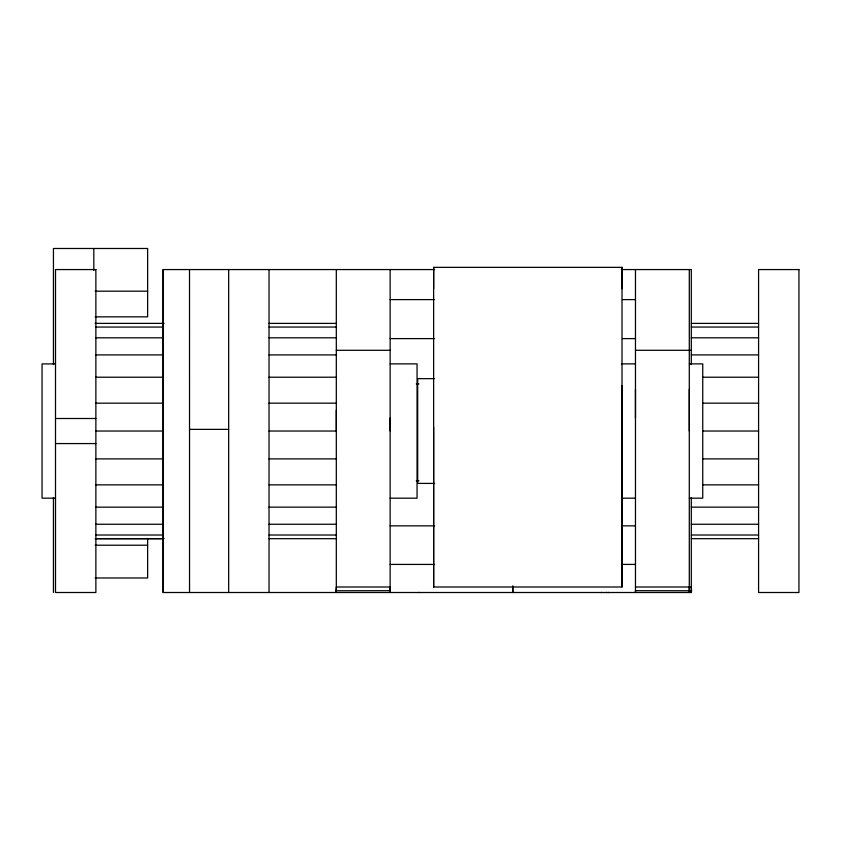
<?xml version="1.0" encoding="UTF-8"?>
<svg xmlns="http://www.w3.org/2000/svg" width="841" height="841" viewBox="0 0 841 841"><rect width="100%" height="100%" fill="white"/><g stroke="black" fill="none" stroke-linecap="round" stroke-linejoin="round"><path stroke-width="1.26" d="M635.47 586.997L691.302 586.997L691.554 590.771L691.302 592.506L163.154 592.506L163.154 269.562L434.587 269.562M189.54 592.506L189.519 269.551M390.14 431.034L390.14 417.945M622.014 385.809L622.014 586.997L433.63 586.997L433.63 427.175M433.63 288.768L433.63 267.354L622.014 267.354L622.014 586.997M622.014 288.768L622.014 267.354M635.47 417.945L635.47 389.236M689.294 389.236L689.294 431.034M512.852 586.135L512.81 592.516L512.768 586.135M336.074 590.771L336.316 586.997L390.14 586.997L390.14 590.676L336.074 590.771L336.316 592.506L336.316 269.562M600.958 592.506L601.851 592.506M605.93 592.506L606.824 592.506M607.938 592.506L608.831 592.506M621.352 269.562L691.302 269.562L691.302 364.574M95.128 291.186L147.627 291.186M390.14 299.606L434.576 299.606M622.403 299.606L635.47 299.606M95.128 316.847L147.627 316.847L147.627 248.484L53.446 248.484L53.446 364.574M95.117 323.386L164.121 323.375M269.036 323.386L336.316 323.386M691.302 323.386L758.582 323.386M95.874 327.054L163.154 327.054M269.036 327.044L336.316 327.044M691.302 327.044L758.582 327.044M95.874 337.809L163.154 337.809M269.036 337.798L336.316 337.798M691.302 337.798L758.582 337.798M390.14 338.608L434.587 338.608M622.403 338.608L635.47 338.608M336.316 350.298L390.14 350.298M635.47 350.298L691.302 350.298M95.874 354.913L163.154 354.913M269.036 354.913L336.316 354.913M691.302 354.913L758.582 354.913M55.506 363.911L42.05 363.911L42.05 498.156L55.506 498.156M390.14 363.88L417.052 363.88L417.052 498.177L390.14 498.177M621.373 363.88L635.47 363.88M689.294 363.88L702.75 363.88L702.75 498.177L689.294 498.177M95.874 377.21L163.154 377.21M269.036 377.21L336.316 377.21M702.95 377.21L758.582 377.21M434.576 378.66L417.683 378.66L417.683 483.407L434.576 483.407M416.284 383.906L418.902 383.906M95.874 403.175L163.154 403.175M269.036 403.165L336.316 403.165M702.95 403.165L758.582 403.165M55.506 418.503L95.874 418.503M189.519 429.373L228.657 429.373M95.874 431.034L163.154 431.034M269.036 431.034L336.316 431.034L336.316 410.135M702.95 431.034L758.582 431.034M55.506 443.564L95.874 443.564M95.874 458.892L163.154 458.892M269.036 458.892L336.316 458.892M702.95 458.892L758.582 458.892M416.284 480.831L418.902 480.842M95.874 484.858L163.154 484.858M269.036 484.858L336.316 484.858M702.95 484.858L758.582 484.858M621.373 498.177L635.47 498.177M95.874 507.155L163.154 507.155M269.036 507.144L336.316 507.144M691.302 507.144L758.582 507.144M95.874 524.258L163.154 524.258M269.036 524.258L336.316 524.258M691.302 524.258L758.582 524.258M390.14 525.856L434.576 525.867M622.403 525.856L635.47 525.856M95.874 535.013L163.154 535.013M269.036 535.013L336.316 535.013M691.302 535.013L758.582 535.013M95.117 538.682L164.121 538.671M95.874 538.682L163.154 538.682M269.036 538.682L336.316 538.682M691.302 538.682L758.582 538.682M95.128 545.21L147.627 545.21M390.14 564.416L434.576 564.427M622.403 564.416L635.47 564.416M95.128 577.977L147.627 577.977L147.627 538.776M691.554 590.771L635.47 590.676L635.47 592.506L635.47 269.562M418.797 592.506L419.691 592.506M689.294 586.997L689.294 592.506L689.294 269.562M691.302 497.483L691.302 592.506M433.63 267.354L433.63 586.997M390.14 269.562L390.14 592.506M269.036 269.562L269.036 592.506M228.668 269.562L228.668 592.506M163.154 269.562L163.154 592.506M93.814 248.484L93.814 270.487M53.446 497.483L53.446 592.506M95.874 269.562L55.506 269.562L55.506 592.506L95.874 592.506L95.874 269.562M798.95 269.562L758.582 269.562L758.582 592.506L798.95 592.506L798.95 269.562"/></g></svg>
